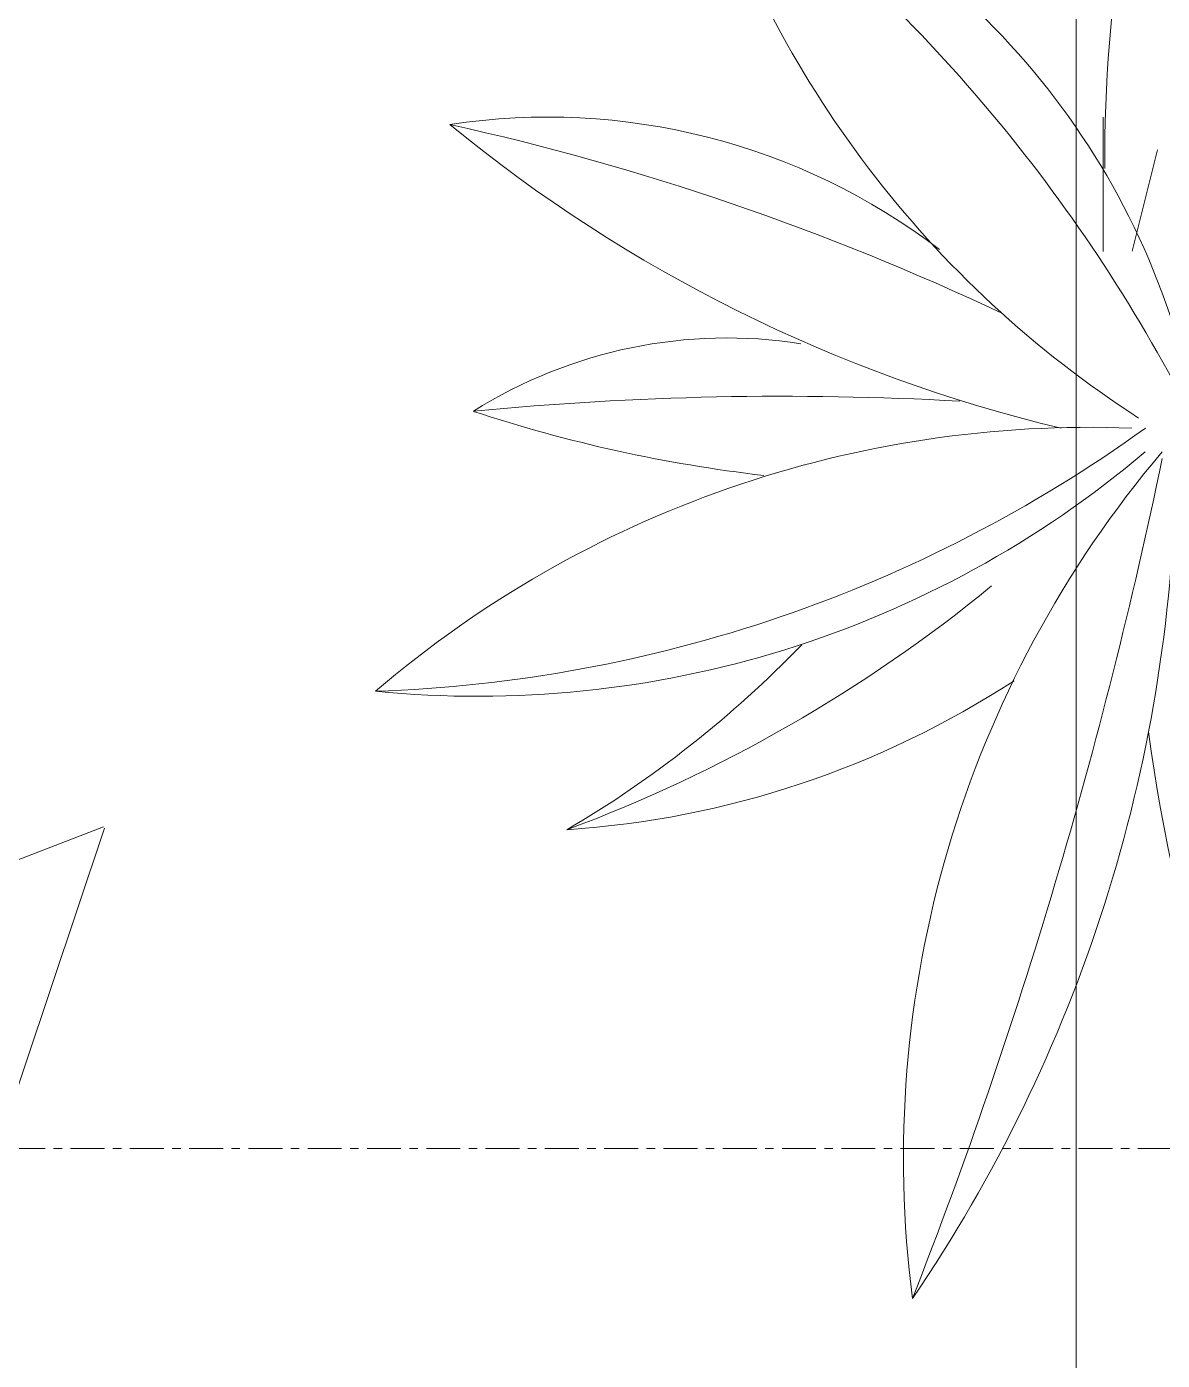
# Model space of a CAD drawing. Header units: millimetres. Extents: x 5357 to 259384, y -16348 to 109893.
# Drawn here: x 60059 to 60485, y 51358 to 51858 of the extents above; entities that cross this region are included whole.
import ezdxf

# ---------------------------------------------------------------- set-up
doc = ezdxf.new("R2010")
doc.units = ezdxf.units.MM
doc.linetypes.add('Grid Line', pattern=[22.225, 12.7, -3.175, 3.175, -3.175])
doc.linetypes.add('IMPORT-Overhead', pattern=[3.96875, 2.38125, -1.5875])
for name, color, linetype, lineweight in [('A-AREA-1', 30, 'IMPORT-Overhead', 9), ('A-FLOR', 192, 'Continuous', 9), ('A-FLOR-PATT', 8, 'Continuous', 9), ('G-IMPT', 8, 'Continuous', 9), ('L-PLNT', 71, 'Continuous', 9), ('S-GRID-1', 1, 'Grid Line', 9)]:
    doc.layers.add(name, color=color, linetype=linetype, lineweight=lineweight)

# ---------------------------------------------------------------- blocks, each defined once
blk = doc.blocks.new('CAY DUA VAN PHAT - CAY DUA VAN PHAT_dwg-V450-TKCS_MB CẢNH QUAN CÂY XANH')
at = {"layer": 'G-IMPT'}
for centre, radius, start, end in [((1505.2, 811.2), 822.3, 139.4024, 182.222), ((-165.6, 1381.8), 1047, 324.1916, 358.058), ((110.7, 1269.5), 773.9, 319.7296, 5.697), ((934.5, 1217.2), 484.2, 171.2807, 217.3319), ((2363.9, 1712), 1954, 192.4553, 205.3067), ((-423.2, 568.1), 1137.9, 13.4336, 39.4147), ((972.5, 1082.8), 356.6, 147.7766, 188.9369), ((3037.7, 1041.3), 2378.1, 174.4112, 183.2032), ((-370.2, 928.9), 1096.5, 6.6166, 18.285), ((-62.1, 1592.2), 1116.8, 320.6802, 339.5986), ((272.8, 1621.1), 825.6, 313.9588, 329.5669), ((288.4, 1248.6), 697.7, 326.9057, 356.2457), ((5.9, 342.3), 797.2, 32.8088, 72.6703), ((1228.1, 1817.9), 1216.7, 215.9709, 241.576), ((779.8, 1288.7), 567.6, 199.0692, 255.8486), ((1231.1, 130.1), 820.5, 82.645, 130.2275), ((-95.4, 4605.1), 3931.2, 281.7668, 291.3553), ((695.3, 1884.1), 1137.9, 271.0634, 304.2767), ((478.9, -252.1), 1051.7, 89.4613, 109.9839), ((719.3, -637.8), 1417.7, 63.4093, 82.2197)]:
    blk.add_arc(centre, radius, start, end, dxfattribs=at)
blk = doc.blocks.new('CAY DUA VAN PHAT - CAY DUA VAN PHAT-V451-TKCS_MB CẢNH QUAN CÂY XANH')
at = {"extrusion": (0, 0, -1), "xscale": 0.5, "yscale": 0.5, "zscale": -0.5, "rotation": 180}
blk.add_blockref('CAY DUA VAN PHAT - CAY DUA VAN PHAT_dwg-V450-TKCS_MB CẢNH QUAN CÂY XANH', (151.82, 370.52), dxfattribs=at)

msp = doc.modelspace()

# ---------------------------------------------------------------- hatches: boundary and pattern name
at = {"layer": 'A-FLOR-PATT'}
h = msp.add_hatch(dxfattribs=at)
h.set_pattern_fill('FP_23', color=256, style=0, pattern_type=2)
h.set_pattern_definition([(0, (167.64, 11.2), (558.8, 558.8), [83.82, -16.764, 22.352, -16.764, -419.1]), (0, (167.64, 11.2), (558.8, 558.8), [-139.7, 83.82, -335.28]), (0, (139.7, 27.94), (558.8, 558.8), [55.88, -41.91, 83.82, -41.91, -335.28]), (0, (139.7, 27.94), (558.8, 558.8), [-223.52, 55.88, -279.4]), (0, (335.3, 251.46), (558.8, 558.8), [69.85, -27.94, 69.85, -391.16]), (0, (55.9, 363.2), (558.8, 558.8), [27.94, -55.88, 27.94, -447.04]), (90, (111.76, 363.2), (-558.8, 558.8), [50.292, -508.508]), (90, (279.4, 27.94), (-558.8, 558.8), [55.88, -502.92]), (90, (419.1, 251.46), (-558.8, 558.8), [55.88, -502.92]), (45, (352.04, 22.35), (0, 558.7996), [55.88, -734.383]), (135, (206.76, 22.35), (-558.7996, 0), [55.88, -734.383]), (63.435, (335.28, 25.15), (-0.0005, 558.8001), [55.88, -1193.635]), (75.964, (307.34, 27.94), (-0.00237, 558.80038), [55.88, -2248.111]), (75.964, (447.04, 251.46), (-0.00237, 558.80038), [44.704, -2259.287]), (75.964, (122.94, 363.22), (-0.00237, 558.80038), [39.116, -2264.875]), (104.036, (251.46, 27.94), (0.00237, 558.80038), [55.88, -2248.111]), (104.036, (391.16, 251.46), (0.00237, 558.80038), [44.704, -2259.287]), (104.036, (100.58, 363.22), (0.00237, 558.80038), [39.116, -2264.875]), (116.565, (223.52, 25.15), (0.0005, 558.8001), [55.88, -1193.634])])
h.paths.add_polyline_path([(60645.3, 50657.93), (60652.56, 50657.93), (60652.56, 55286.31), (60252.49, 55286.31), (60253.51, 55276.31), (60262.49, 55276.31), (60262.49, 53311.94), (60452.49, 53311.94), (60452.49, 50657.93)])
h = msp.add_hatch(dxfattribs=at)
h.set_pattern_fill('FP_7', color=256, style=0, pattern_type=2)
h.set_pattern_definition([(0, (0, 0), (1788.16, 447.04), [73.762, -1267.358, 73.762, -1267.358, -7152.64]), (0, (0, 0), (1788.16, 447.04), [-2682.24, 73.762, -2608.478, 73.762, -1267.358, -3129.28]), (0, (0, 0), (1788.16, 447.04), [-6705.6, 73.762, -820.318, 73.762, -2161.438]), (120, (670.56, 223.5), (-1281.228, 1325.072), [73.762, -1267.358, 73.762, -8419.998]), (120, (670.56, 223.5), (-1281.228, 1325.072), [-1414.882, -1267.358, 73.762, -2608.478, -4470.4]), (120, (670.56, 223.5), (-1281.228, 1325.072), [-5364.48, 73.762, -1267.358, 73.762, -3055.518]), (120, (670.56, 223.5), (-1281.228, 1325.072), [-6779.362, -820.318, 73.762, -2161.438]), (240, (894.1, 1117.6), (-506.932, -1772.112), [73.762, -1267.358, 73.762, -8419.998]), (240, (894.1, 1117.6), (-506.932, -1772.112), [-1414.882, -1267.358, 73.762, -2608.478, -4470.4]), (240, (894.1, 1117.6), (-506.932, -1772.112), [-5364.48, 73.762, -1267.358, 73.762, -3055.518]), (240, (894.1, 1117.6), (-506.932, -1772.112), [-6779.362, -820.318, 73.762, -2161.438])])
h.paths.add_polyline_path([(59152.49, 50557.93), (60452.49, 50557.93), (60452.49, 53311.94), (59152.49, 53311.94), (59152.49, 52021.94), (59162.49, 52021.94), (59162.46, 51851.94), (59152.49, 51851.94), (59152.49, 50657.93)])
h = msp.add_hatch(dxfattribs=at)
h.set_pattern_fill('FP_47', color=256, style=0, pattern_type=2)
h.set_pattern_definition([(50, (0, 0), (1603.22, -140.263), [167.64, -1844.04]), (355, (0, 0), (-310.137, 1681.3), [134.112, -1475.232]), (100.451, (133.6, -11.7), (1293.095, 1541.026), [142.472, -1567.193]), (46.184, (0, 447), (2385.496, -369.976), [251.46, -2766.06]), (96.636, (198.8, 416.2), (2089.14, 2177.36), [213.71, -2350.79]), (351.184, (0, 447), (2089.165, 2177.34), [201.17, -2212.85]), (21, (223.5, 335.3), (1334.207, -899.933), [167.64, -1844.04]), (326, (223.5, 335.3), (543.86, 1620.856), [134.112, -1475.232]), (71.451, (334.7, 260.3), (1878.07, 720.907), [142.472, -1567.193]), (37.5, (0, 0), (27.1796, 744.0845), [73.762, -1383.589, 73.762, -1423.822, -1480.82]), (37.5, (0, 0), (27.1796, 744.0845), [-2954.934, 73.762, -1407.058]), (7.5, (0, 0), (588.013, 881.589), [73.762, -780.085, 73.762, -1350.061, -564.388]), (7.5, (0, 0), (588.013, 881.589), [-2277.669, 73.762, -490.626]), (327.5, (-498.45, 0), (1193.2, -50.414), [73.762, -485.038, 73.762, -1669.694, -2313.432]), (327.5, (-498.45, 0), (1193.2, -50.414), [-2302.256, 73.762, -2239.67]), (317.5, (-722, 0), (1303.538, 223.755), [73.762, -652.678, 73.762, -1084.072, -1642.872]), (317.5, (-722, 0), (1303.538, 223.755), [-1884.274, 73.762, -1569.11])])
h.paths.add_polyline_path([(59152.49, 50557.93), (60452.49, 50557.93), (60452.49, 53311.94), (59152.49, 53311.94), (59152.49, 52021.94), (59162.49, 52021.94), (59162.46, 51851.94), (59152.49, 51851.94), (59152.49, 50657.93)])

# ---------------------------------------------------------------- linework, layer by layer
at = {"layer": 'A-AREA-1'}
msp.add_line((60452.49, 50557.93), (60452.49, 53311.94), dxfattribs=at)
at = {"layer": 'A-FLOR'}
msp.add_line((60452.49, 53311.94), (60452.49, 50657.93), dxfattribs=at)
at = {"layer": 'S-GRID-1'}
msp.add_line((130319.29, 51436.94), (29351.79, 51436.94), dxfattribs=at)

# ---------------------------------------------------------------- block references
at = {"layer": 'L-PLNT', "rotation": 270.0000000000003}
msp.add_blockref('CAY DUA VAN PHAT - CAY DUA VAN PHAT-V451-TKCS_MB CẢNH QUAN CÂY XANH', (60492.56, 51896.94), dxfattribs=at)

doc.saveas('drawing.dxf')
